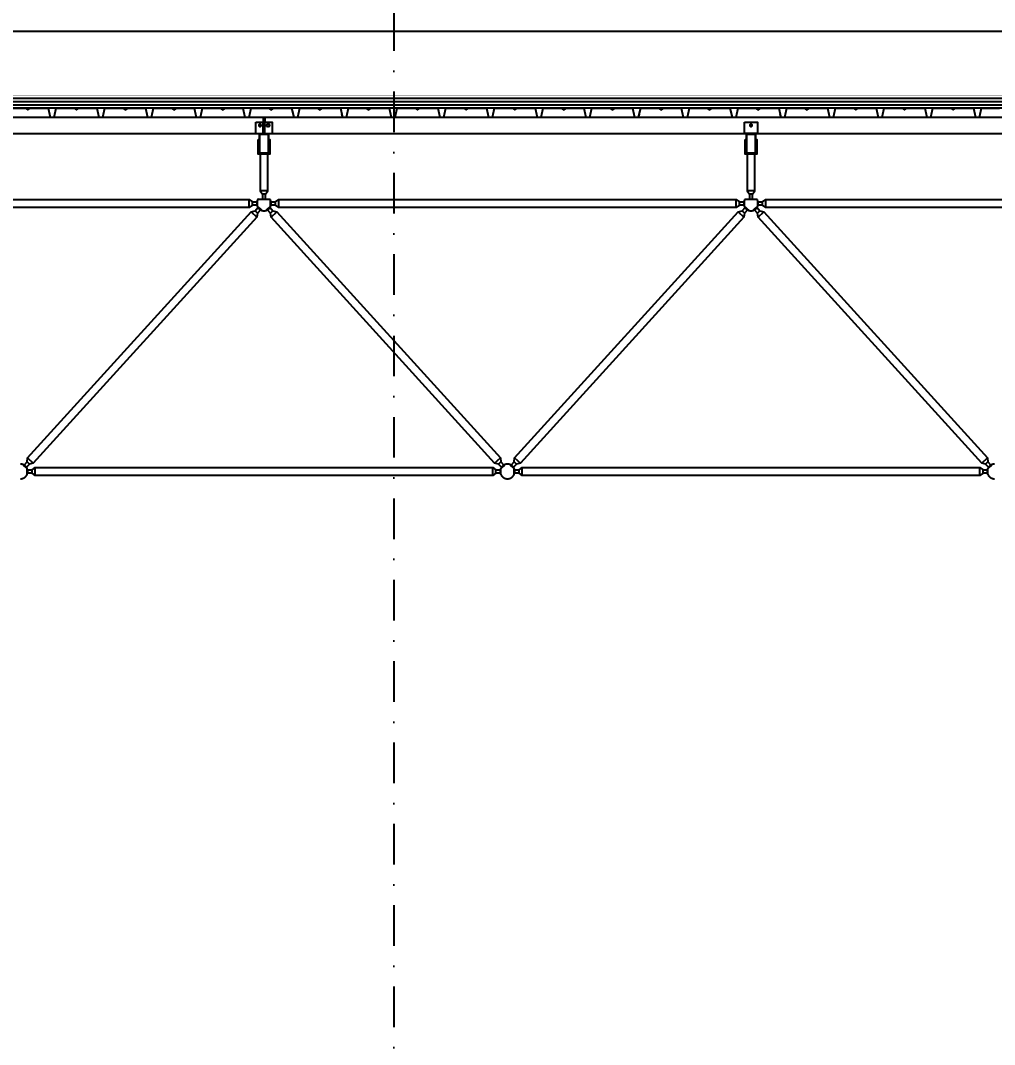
# Model space of a CAD drawing. Header units: centimetres. Extents: x 77182 to 116086, y 20619 to 33555.
# Drawn here: x 97965 to 98565, y 22211 to 22841 of the extents above; entities that cross this region are included whole.
import ezdxf

# ---------------------------------------------------------------- set-up
doc = ezdxf.new("R2010")
doc.units = ezdxf.units.CM
doc.header["$LTSCALE"] = 100
doc.linetypes.add('DASHDOT2', pattern=[0.5, 0.25, -0.125, 0, -0.125])
doc.linetypes.add('HIDDEN', pattern=[9.525, 6.35, -3.175])
for name, color, linetype in [('A-ANNO-DIMS', 187, 'Continuous'), ('A-ANNO-GRID', 155, 'DASHDOT2'), ('A-ELEV-02', 253, 'Continuous'), ('A-ELEV-04', 250, 'Continuous'), ('A-WALL-INSL', 249, 'Continuous'), ('A-WALL-SNWPNL', 200, 'Continuous'), ('S-STEL', 3, 'Continuous')]:
    doc.layers.add(name, color=color, linetype=linetype)
doc.styles.add('Fields_100', font='act_simplex.shx', dxfattribs={"width": 0.8, "height": 20})
doc.linetypes.add('BATTING', pattern='A,0.00254,-2.54,[134,ltypeshp.shx,S=2.54,R=0,X=-2.54,Y=0],-5.08,[134,ltypeshp.shx,S=2.54,R=180,X=2.54,Y=0],-2.54', length=10.16254)
doc.dimstyles.new('FIELDS_100', dxfattribs={"dimscale": 0, "dimtxt": 20, "dimasz": 5, "dimexe": 5, "dimexo": 5, "dimgap": 5, "dimtad": 0, "dimdec": 0, "dimzin": 0, "dimdsep": 46, "dimtxsty": 'Fields_100', "dimblk": 'DOT', "dimcen": 0.09, "dimclrt": 50, "dimadec": 0, "dimazin": 0, "dimtfac": 1, "dimtdec": 0, "dimtix": 1, "dimtofl": 0, "dimtmove": 1, "dimatfit": 3, "dimfxl": 5, "dimfxlon": 1, "dimtolj": 1, "dimtzin": 0, "dimarcsym": 0})

# ---------------------------------------------------------------- blocks, each defined once
blk = doc.blocks.new('_Dot')
at = {"color": 0, "linetype": 'ByBlock', "lineweight": -2}
blk.add_line((-0.5, 0), (-1, 0), dxfattribs=at)
at = {"color": 0, "linetype": 'ByBlock', "const_width": 0.5}
blk.add_lwpolyline([(-0.25, 0, 1), (0.25, 0, 1)], format="xyb", close=True, dxfattribs=at)
blk = doc.blocks.new('*D14')
at = {"layer": 'A-ANNO-DIMS', "color": 0, "lineweight": -2, "transparency": 16777216}
for p, q in [((97664.7, 23343.48), (97664.7, 23353.48)), ((99464.7, 23343.48), (99464.7, 23353.48)), ((97669.7, 23348.48), (98533.03, 23348.48)), ((99459.7, 23348.48), (98596.36, 23348.48))]:
    blk.add_line(p, q, dxfattribs=at)
at = {"layer": 'DEFPOINTS', "color": 0, "transparency": 16777216}
for p in [(99464.7, 23348.48), (97664.7, 22503.48), (99464.7, 22503.48)]:
    blk.add_point(p, dxfattribs=at)
at = {"layer": 'A-ANNO-DIMS', "color": 0, "lineweight": -2, "transparency": 16777216, "xscale": 5, "yscale": 5, "zscale": 5, "rotation": 180}
blk.add_blockref('_Dot', (97664.7, 23348.48), dxfattribs=at)
at = {"layer": 'A-ANNO-DIMS', "color": 0, "lineweight": -2, "transparency": 16777216, "xscale": 5, "yscale": 5, "zscale": 5}
blk.add_blockref('_Dot', (99464.7, 23348.48), dxfattribs=at)
at = {"layer": 'A-ANNO-DIMS', "color": 50, "transparency": 16777216, "insert": (98564.7, 23348.48), "char_height": 20, "attachment_point": 5, "style": 'Fields_100'}
blk.add_mtext('\\A1;1800', dxfattribs=at)

msp = doc.modelspace()

# ---------------------------------------------------------------- linework, layer by layer
at = {"layer": 'A-ANNO-GRID'}
msp.add_lwpolyline([(98194.7, 23398.48), (98194.7, 21528.48)], dxfattribs=at)
at = {"layer": 'A-ELEV-02'}
for points in [[(94012.2, 22781.49), (103009.7, 22781.49)], [(98114.2, 22781.49), (98114.2, 22778.49)], [(98115.2, 22781.49), (98115.2, 22778.49)], [(98116.9, 22777.19), (98116.88, 22777.19), (98116.87, 22777.19), (98116.85, 22777.18), (98116.83, 22777.18), (98116.82, 22777.18), (98116.8, 22777.18), (98116.79, 22777.18), (98116.77, 22777.17), (98116.75, 22777.17), (98116.74, 22777.17), (98116.72, 22777.16), (98116.7, 22777.16), (98116.69, 22777.15), (98116.67, 22777.15), (98116.66, 22777.14), (98116.64, 22777.14), (98116.62, 22777.13), (98116.61, 22777.12), (98116.59, 22777.12), (98116.58, 22777.11), (98116.56, 22777.1), (98116.54, 22777.09), (98116.53, 22777.08), (98116.51, 22777.07), (98116.5, 22777.06), (98116.48, 22777.05), (98116.47, 22777.04), (98116.46, 22777.03), (98116.44, 22777.02), (98116.43, 22777.01), (98116.42, 22776.99), (98116.4, 22776.98), (98116.39, 22776.97), (98116.38, 22776.96), (98116.37, 22776.94), (98116.35, 22776.93), (98116.34, 22776.91), (98116.33, 22776.9), (98116.32, 22776.88), (98116.31, 22776.87), (98116.3, 22776.85), (98116.29, 22776.84), (98116.28, 22776.82), (98116.28, 22776.81), (98116.27, 22776.79), (98116.26, 22776.78), (98116.25, 22776.76), (98116.25, 22776.74), (98116.24, 22776.73), (98116.23, 22776.71), (98116.23, 22776.7), (98116.22, 22776.68), (98116.22, 22776.66), (98116.22, 22776.65), (98116.21, 22776.63), (98116.21, 22776.61), (98116.21, 22776.6), (98116.2, 22776.58), (98116.2, 22776.57), (98116.2, 22776.55), (98116.2, 22776.53), (98116.2, 22776.52), (98116.2, 22776.5), (98116.2, 22776.49), (98116.2, 22776.47), (98116.2, 22776.46), (98116.2, 22776.44), (98116.2, 22776.42), (98116.2, 22776.41), (98116.2, 22776.39), (98116.21, 22776.38), (98116.21, 22776.36), (98116.21, 22776.34), (98116.22, 22776.33), (98116.22, 22776.31), (98116.22, 22776.29), (98116.23, 22776.28), (98116.23, 22776.26), (98116.24, 22776.25), (98116.25, 22776.23), (98116.25, 22776.21), (98116.26, 22776.2), (98116.27, 22776.18), (98116.28, 22776.16), (98116.28, 22776.15), (98116.29, 22776.13), (98116.3, 22776.12), (98116.31, 22776.1), (98116.32, 22776.09), (98116.33, 22776.07), (98116.34, 22776.06), (98116.35, 22776.05), (98116.37, 22776.03), (98116.38, 22776.02), (98116.39, 22776), (98116.4, 22775.99), (98116.42, 22775.98), (98116.43, 22775.97), (98116.44, 22775.95), (98116.46, 22775.94), (98116.47, 22775.93), (98116.48, 22775.92), (98116.5, 22775.91), (98116.51, 22775.9), (98116.53, 22775.89), (98116.54, 22775.88), (98116.56, 22775.87), (98116.58, 22775.86), (98116.59, 22775.86), (98116.61, 22775.85), (98116.62, 22775.84), (98116.64, 22775.84), (98116.66, 22775.83), (98116.67, 22775.82), (98116.69, 22775.82), (98116.7, 22775.81), (98116.72, 22775.81), (98116.74, 22775.81), (98116.75, 22775.8), (98116.77, 22775.8), (98116.79, 22775.8), (98116.8, 22775.79), (98116.82, 22775.79), (98116.83, 22775.79), (98116.85, 22775.79), (98116.87, 22775.79), (98116.88, 22775.79), (98116.9, 22775.79)], [(98117.5, 22777.19), (98116.9, 22777.19)], [(98117.5, 22775.79), (98116.9, 22775.79)], [(98117.5, 22775.79), (98117.51, 22775.79), (98117.53, 22775.79), (98117.54, 22775.79), (98117.56, 22775.79), (98117.58, 22775.79), (98117.59, 22775.79), (98117.61, 22775.8), (98117.62, 22775.8), (98117.64, 22775.8), (98117.66, 22775.81), (98117.67, 22775.81), (98117.69, 22775.81), (98117.71, 22775.82), (98117.72, 22775.82), (98117.74, 22775.83), (98117.76, 22775.84), (98117.77, 22775.84), (98117.79, 22775.85), (98117.8, 22775.86), (98117.82, 22775.86), (98117.83, 22775.87), (98117.85, 22775.88), (98117.87, 22775.89), (98117.88, 22775.9), (98117.9, 22775.91), (98117.91, 22775.92), (98117.92, 22775.93), (98117.94, 22775.94), (98117.95, 22775.95), (98117.97, 22775.97), (98117.98, 22775.98), (98117.99, 22775.99), (98118.01, 22776), (98118.02, 22776.02), (98118.03, 22776.03), (98118.04, 22776.05), (98118.05, 22776.06), (98118.06, 22776.07), (98118.07, 22776.09), (98118.08, 22776.1), (98118.09, 22776.12), (98118.1, 22776.13), (98118.11, 22776.15), (98118.12, 22776.16), (98118.13, 22776.18), (98118.13, 22776.2), (98118.14, 22776.21), (98118.15, 22776.23), (98118.15, 22776.25), (98118.16, 22776.26), (98118.17, 22776.28), (98118.17, 22776.29), (98118.17, 22776.31), (98118.18, 22776.33), (98118.18, 22776.34), (98118.19, 22776.36), (98118.19, 22776.38), (98118.19, 22776.39), (98118.19, 22776.41), (98118.19, 22776.42), (98118.2, 22776.44), (98118.2, 22776.46), (98118.2, 22776.47), (98118.2, 22776.49), (98118.2, 22776.5), (98118.2, 22776.52), (98118.2, 22776.53), (98118.19, 22776.55), (98118.19, 22776.57), (98118.19, 22776.58), (98118.19, 22776.6), (98118.19, 22776.61), (98118.18, 22776.63), (98118.18, 22776.65), (98118.17, 22776.66), (98118.17, 22776.68), (98118.17, 22776.7), (98118.16, 22776.71), (98118.15, 22776.73), (98118.15, 22776.74), (98118.14, 22776.76), (98118.13, 22776.78), (98118.13, 22776.79), (98118.12, 22776.81), (98118.11, 22776.82), (98118.1, 22776.84), (98118.09, 22776.85), (98118.08, 22776.87), (98118.07, 22776.88), (98118.06, 22776.9), (98118.05, 22776.91), (98118.04, 22776.93), (98118.03, 22776.94), (98118.02, 22776.96), (98118.01, 22776.97), (98117.99, 22776.98), (98117.98, 22776.99), (98117.97, 22777.01), (98117.95, 22777.02), (98117.94, 22777.03), (98117.92, 22777.04), (98117.91, 22777.05), (98117.9, 22777.06), (98117.88, 22777.07), (98117.87, 22777.08), (98117.85, 22777.09), (98117.83, 22777.1), (98117.82, 22777.11), (98117.8, 22777.12), (98117.79, 22777.12), (98117.77, 22777.13), (98117.76, 22777.14), (98117.74, 22777.14), (98117.72, 22777.15), (98117.71, 22777.15), (98117.69, 22777.16), (98117.67, 22777.16), (98117.66, 22777.17), (98117.64, 22777.17), (98117.62, 22777.17), (98117.61, 22777.18), (98117.59, 22777.18), (98117.58, 22777.18), (98117.56, 22777.18), (98117.54, 22777.18), (98117.53, 22777.19), (98117.51, 22777.19), (98117.5, 22777.19)], [(94012.2, 22771.49), (103009.7, 22771.49)], [(98109.7, 22771.49), (98119.7, 22771.49)], [(98418.7, 22771.49), (98410.7, 22771.49)], [(98111.1, 22765.89), (98111.6, 22765.89)], [(98111.1, 22764.49), (98111.6, 22764.49)], [(98117.8, 22765.89), (98118.3, 22765.89)], [(98117.8, 22764.49), (98118.3, 22764.49)], [(98411.1, 22765.89), (98411.6, 22765.89)], [(98411.1, 22764.49), (98411.6, 22764.49)], [(98417.8, 22765.89), (98418.3, 22765.89)], [(98417.8, 22764.49), (98418.3, 22764.49)], [(98112.28, 22758.69), (98112.28, 22736.09), (98113.7, 22734.09), (98113.7, 22731.09)], [(98115.7, 22731.09), (98115.7, 22734.09), (98117.11, 22736.09), (98117.11, 22758.69)], [(98412.28, 22758.69), (98412.28, 22736.09), (98413.7, 22734.09), (98413.7, 22731.09)], [(98415.7, 22731.09), (98415.7, 22734.09), (98417.11, 22736.09), (98417.11, 22758.69)], [(97818.8, 22729.39), (97821.8, 22729.39), (97823.8, 22730.8), (98105.6, 22730.8), (98107.6, 22729.39), (98110.6, 22729.39)], [(98105.6, 22725.97), (98105.6, 22730.8)], [(98111.1, 22731.09), (98111.01, 22730.97), (98110.93, 22730.84), (98110.85, 22730.71), (98110.77, 22730.58), (98110.7, 22730.45), (98110.63, 22730.31), (98110.56, 22730.17), (98110.51, 22730.02), (98110.45, 22729.88), (98110.43, 22729.8), (98110.4, 22729.73), (98110.38, 22729.65), (98110.36, 22729.57), (98110.34, 22729.5), (98110.32, 22729.42), (98110.3, 22729.34), (98110.28, 22729.26), (98110.27, 22729.19), (98110.26, 22729.11), (98110.24, 22729.03), (98110.23, 22728.95), (98110.22, 22728.87), (98110.22, 22728.79), (98110.21, 22728.71), (98110.2, 22728.63), (98110.2, 22728.55), (98110.2, 22728.47), (98110.2, 22728.39), (98110.2, 22728.31), (98110.2, 22728.23), (98110.2, 22728.15), (98110.21, 22728.07), (98110.21, 22727.99), (98110.22, 22727.92), (98110.23, 22727.84), (98110.24, 22727.76), (98110.25, 22727.68), (98110.28, 22727.53), (98110.31, 22727.37), (98110.35, 22727.22), (98110.39, 22727.07), (98110.44, 22726.93), (98110.49, 22726.79), (98110.55, 22726.65), (98110.61, 22726.51), (98110.67, 22726.37), (98110.74, 22726.24), (98110.81, 22726.11), (98110.89, 22725.98), (98110.98, 22725.86), (98111.07, 22725.73), (98111.16, 22725.61), (98111.26, 22725.49), (98111.36, 22725.37), (98111.47, 22725.25), (98111.52, 22725.2), (98111.58, 22725.14), (98111.64, 22725.09), (98111.69, 22725.04), (98111.75, 22724.98), (98111.81, 22724.93), (98111.88, 22724.88), (98111.94, 22724.83), (98112, 22724.78), (98112.07, 22724.74), (98112.13, 22724.69), (98112.2, 22724.65), (98112.26, 22724.6), (98112.33, 22724.56), (98112.4, 22724.52), (98112.47, 22724.48), (98112.54, 22724.44), (98112.61, 22724.4), (98112.68, 22724.36), (98112.75, 22724.33), (98112.82, 22724.3), (98112.9, 22724.26), (98112.97, 22724.23), (98113.04, 22724.2), (98113.12, 22724.17), (98113.19, 22724.15), (98113.27, 22724.12), (98113.34, 22724.1), (98113.49, 22724.05), (98113.64, 22724.01), (98113.79, 22723.98), (98113.95, 22723.95), (98114.1, 22723.93), (98114.25, 22723.91), (98114.4, 22723.9), (98114.55, 22723.89), (98114.7, 22723.89), (98114.85, 22723.89), (98115, 22723.9), (98115.15, 22723.91), (98115.3, 22723.93), (98115.45, 22723.95), (98115.6, 22723.98), (98115.75, 22724.01), (98115.9, 22724.05), (98116.05, 22724.1), (98116.13, 22724.12), (98116.2, 22724.15), (98116.28, 22724.17), (98116.35, 22724.2), (98116.43, 22724.23), (98116.5, 22724.26), (98116.57, 22724.3), (98116.64, 22724.33), (98116.71, 22724.36), (98116.79, 22724.4), (98116.86, 22724.44), (98116.93, 22724.48), (98116.99, 22724.52), (98117.06, 22724.56), (98117.13, 22724.6), (98117.2, 22724.65), (98117.26, 22724.69), (98117.33, 22724.74), (98117.39, 22724.78), (98117.46, 22724.83), (98117.52, 22724.88), (98117.58, 22724.93), (98117.64, 22724.98), (98117.7, 22725.04), (98117.76, 22725.09), (98117.82, 22725.14), (98117.87, 22725.2), (98117.93, 22725.25), (98118.04, 22725.37), (98118.14, 22725.49), (98118.24, 22725.61), (98118.33, 22725.73), (98118.42, 22725.86), (98118.5, 22725.98), (98118.58, 22726.11), (98118.65, 22726.24), (98118.72, 22726.37), (98118.79, 22726.51), (98118.85, 22726.65), (98118.9, 22726.79), (98118.95, 22726.93), (98119, 22727.07), (98119.04, 22727.22), (98119.08, 22727.37), (98119.11, 22727.53), (98119.14, 22727.68), (98119.15, 22727.76), (98119.16, 22727.84), (98119.17, 22727.92), (98119.18, 22727.99), (98119.19, 22728.07), (98119.19, 22728.15), (98119.19, 22728.23), (98119.2, 22728.31), (98119.2, 22728.39), (98119.2, 22728.47), (98119.19, 22728.55), (98119.19, 22728.63), (98119.19, 22728.71), (98119.18, 22728.79), (98119.17, 22728.87), (98119.16, 22728.95), (98119.15, 22729.03), (98119.14, 22729.11), (98119.13, 22729.19), (98119.11, 22729.26), (98119.09, 22729.34), (98119.08, 22729.42), (98119.06, 22729.5), (98119.04, 22729.57), (98119.02, 22729.65), (98118.99, 22729.73), (98118.97, 22729.8), (98118.94, 22729.88), (98118.89, 22730.02), (98118.83, 22730.17), (98118.77, 22730.31), (98118.7, 22730.45), (98118.63, 22730.58), (98118.55, 22730.71), (98118.47, 22730.84), (98118.38, 22730.97), (98118.3, 22731.09)], [(98111.1, 22731.09), (98118.3, 22731.09)], [(98117.11, 22736.09), (98112.28, 22736.09)], [(98115.7, 22734.09), (98113.7, 22734.09)], [(98118.8, 22729.39), (98121.8, 22729.39), (98123.8, 22730.8), (98405.6, 22730.8), (98407.6, 22729.39), (98410.6, 22729.39)], [(98123.8, 22725.97), (98123.8, 22730.8)], [(98405.6, 22725.97), (98405.6, 22730.8)], [(98411.1, 22731.09), (98411.01, 22730.97), (98410.93, 22730.84), (98410.85, 22730.71), (98410.77, 22730.58), (98410.7, 22730.45), (98410.63, 22730.31), (98410.56, 22730.17), (98410.51, 22730.02), (98410.45, 22729.88), (98410.43, 22729.8), (98410.4, 22729.73), (98410.38, 22729.65), (98410.36, 22729.57), (98410.34, 22729.5), (98410.32, 22729.42), (98410.3, 22729.34), (98410.28, 22729.26), (98410.27, 22729.19), (98410.26, 22729.11), (98410.24, 22729.03), (98410.23, 22728.95), (98410.22, 22728.87), (98410.22, 22728.79), (98410.21, 22728.71), (98410.2, 22728.63), (98410.2, 22728.55), (98410.2, 22728.47), (98410.2, 22728.39), (98410.2, 22728.31), (98410.2, 22728.23), (98410.2, 22728.15), (98410.21, 22728.07), (98410.21, 22727.99), (98410.22, 22727.92), (98410.23, 22727.84), (98410.24, 22727.76), (98410.25, 22727.68), (98410.28, 22727.53), (98410.31, 22727.37), (98410.35, 22727.22), (98410.39, 22727.07), (98410.44, 22726.93), (98410.49, 22726.79), (98410.55, 22726.65), (98410.61, 22726.51), (98410.67, 22726.37), (98410.74, 22726.24), (98410.81, 22726.11), (98410.89, 22725.98), (98410.98, 22725.86), (98411.07, 22725.73), (98411.16, 22725.61), (98411.26, 22725.49), (98411.36, 22725.37), (98411.47, 22725.25), (98411.52, 22725.2), (98411.58, 22725.14), (98411.64, 22725.09), (98411.69, 22725.04), (98411.75, 22724.98), (98411.81, 22724.93), (98411.88, 22724.88), (98411.94, 22724.83), (98412, 22724.78), (98412.07, 22724.74), (98412.13, 22724.69), (98412.2, 22724.65), (98412.26, 22724.6), (98412.33, 22724.56), (98412.4, 22724.52), (98412.47, 22724.48), (98412.54, 22724.44), (98412.61, 22724.4), (98412.68, 22724.36), (98412.75, 22724.33), (98412.82, 22724.3), (98412.9, 22724.26), (98412.97, 22724.23), (98413.04, 22724.2), (98413.12, 22724.17), (98413.19, 22724.15), (98413.27, 22724.12), (98413.34, 22724.1), (98413.49, 22724.05), (98413.64, 22724.01), (98413.79, 22723.98), (98413.95, 22723.95), (98414.1, 22723.93), (98414.25, 22723.91), (98414.4, 22723.9), (98414.55, 22723.89), (98414.7, 22723.89), (98414.85, 22723.89), (98415, 22723.9), (98415.15, 22723.91), (98415.3, 22723.93), (98415.45, 22723.95), (98415.6, 22723.98), (98415.75, 22724.01), (98415.9, 22724.05), (98416.05, 22724.1), (98416.13, 22724.12), (98416.2, 22724.15), (98416.28, 22724.17), (98416.35, 22724.2), (98416.43, 22724.23), (98416.5, 22724.26), (98416.57, 22724.3), (98416.64, 22724.33), (98416.71, 22724.36), (98416.79, 22724.4), (98416.86, 22724.44), (98416.93, 22724.48), (98416.99, 22724.52), (98417.06, 22724.56), (98417.13, 22724.6), (98417.2, 22724.65), (98417.26, 22724.69), (98417.33, 22724.74), (98417.39, 22724.78), (98417.46, 22724.83), (98417.52, 22724.88), (98417.58, 22724.93), (98417.64, 22724.98), (98417.7, 22725.04), (98417.76, 22725.09), (98417.82, 22725.14), (98417.87, 22725.2), (98417.93, 22725.25), (98418.04, 22725.37), (98418.14, 22725.49), (98418.24, 22725.61), (98418.33, 22725.73), (98418.42, 22725.86), (98418.5, 22725.98), (98418.58, 22726.11), (98418.65, 22726.24), (98418.72, 22726.37), (98418.79, 22726.51), (98418.85, 22726.65), (98418.9, 22726.79), (98418.95, 22726.93), (98419, 22727.07), (98419.04, 22727.22), (98419.08, 22727.37), (98419.11, 22727.53), (98419.14, 22727.68), (98419.15, 22727.76), (98419.16, 22727.84), (98419.17, 22727.92), (98419.18, 22727.99), (98419.19, 22728.07), (98419.19, 22728.15), (98419.19, 22728.23), (98419.2, 22728.31), (98419.2, 22728.39), (98419.2, 22728.47), (98419.19, 22728.55), (98419.19, 22728.63), (98419.19, 22728.71), (98419.18, 22728.79), (98419.17, 22728.87), (98419.16, 22728.95), (98419.15, 22729.03), (98419.14, 22729.11), (98419.13, 22729.19), (98419.11, 22729.26), (98419.09, 22729.34), (98419.08, 22729.42), (98419.06, 22729.5), (98419.04, 22729.57), (98419.02, 22729.65), (98418.99, 22729.73), (98418.97, 22729.8), (98418.94, 22729.88), (98418.89, 22730.02), (98418.83, 22730.17), (98418.77, 22730.31), (98418.7, 22730.45), (98418.63, 22730.58), (98418.55, 22730.71), (98418.47, 22730.84), (98418.38, 22730.97), (98418.3, 22731.09)], [(98411.1, 22731.09), (98418.3, 22731.09)], [(98417.11, 22736.09), (98412.28, 22736.09)], [(98415.7, 22734.09), (98413.7, 22734.09)], [(98418.8, 22729.39), (98421.8, 22729.39), (98423.8, 22730.8), (98705.6, 22730.8), (98707.6, 22729.39), (98710.6, 22729.39)], [(98423.8, 22725.97), (98423.8, 22730.8)], [(98110.6, 22727.39), (98107.6, 22727.39), (98105.6, 22725.97), (97823.8, 22725.97), (97821.8, 22727.39), (97818.8, 22727.39)], [(98107.6, 22727.39), (98107.6, 22729.39)], [(98110.57, 22726.6), (98113.31, 22724.11)], [(98110.6, 22726.53), (98110.6, 22730.24)], [(98116.08, 22724.11), (98118.83, 22726.6)], [(98118.8, 22726.53), (98118.8, 22730.24)], [(98410.6, 22727.39), (98407.6, 22727.39), (98405.6, 22725.97), (98123.8, 22725.97), (98121.8, 22727.39), (98118.8, 22727.39)], [(98121.8, 22727.39), (98121.8, 22729.39)], [(98407.6, 22727.39), (98407.6, 22729.39)], [(98410.57, 22726.6), (98413.31, 22724.11)], [(98410.6, 22726.53), (98410.6, 22730.24)], [(98416.08, 22724.11), (98418.83, 22726.6)], [(98418.8, 22726.53), (98418.8, 22730.24)], [(98710.6, 22727.39), (98707.6, 22727.39), (98705.6, 22725.97), (98423.8, 22725.97), (98421.8, 22727.39), (98418.8, 22727.39)], [(98421.8, 22727.39), (98421.8, 22729.39)], [(98106.79, 22723.28), (98110.36, 22720.03)], [(98109.18, 22723.81), (98110.66, 22722.46)], [(98118.73, 22722.46), (98120.21, 22723.81)], [(98119.03, 22720.03), (98122.61, 22723.28)], [(98406.79, 22723.28), (98410.36, 22720.03)], [(98409.18, 22723.81), (98410.66, 22722.46)], [(98418.73, 22722.46), (98420.21, 22723.81)], [(98419.03, 22720.03), (98422.61, 22723.28)], [(97964.7, 22558.89), (97964.8, 22558.89), (97964.9, 22558.89), (97965, 22558.9), (97965.1, 22558.9), (97965.2, 22558.92), (97965.31, 22558.93), (97965.41, 22558.94), (97965.52, 22558.96), (97965.62, 22558.98), (97965.73, 22559.01), (97965.83, 22559.03), (97965.94, 22559.06), (97966.04, 22559.09), (97966.15, 22559.13), (97966.25, 22559.16), (97966.35, 22559.2), (97966.46, 22559.25), (97966.56, 22559.29), (97966.66, 22559.34), (97966.76, 22559.39), (97966.86, 22559.44), (97966.96, 22559.5), (97967.06, 22559.56), (97967.16, 22559.62), (97967.26, 22559.68), (97967.35, 22559.75), (97967.44, 22559.82), (97967.53, 22559.89), (97967.62, 22559.97), (97967.71, 22560.04), (97967.8, 22560.12), (97967.88, 22560.2), (97967.96, 22560.29), (97968.04, 22560.37), (97968.12, 22560.46), (97968.19, 22560.55), (97968.26, 22560.64), (97968.33, 22560.73), (97968.4, 22560.83), (97968.46, 22560.92), (97968.53, 22561.02), (97968.58, 22561.12), (97968.64, 22561.22), (97968.69, 22561.32), (97968.75, 22561.42), (97968.79, 22561.52), (97968.84, 22561.63), (97968.88, 22561.73), (97968.92, 22561.83), (97968.96, 22561.94), (97968.99, 22562.04), (97969.02, 22562.15), (97969.05, 22562.25), (97969.08, 22562.36), (97969.1, 22562.46), (97969.12, 22562.57), (97969.14, 22562.67), (97969.16, 22562.78), (97969.17, 22562.88), (97969.18, 22562.98), (97969.19, 22563.08), (97969.19, 22563.19), (97969.2, 22563.29), (97969.2, 22563.39), (97969.2, 22563.49), (97969.19, 22563.59), (97969.19, 22563.69), (97969.18, 22563.79), (97969.17, 22563.89), (97969.16, 22564), (97969.14, 22564.1), (97969.12, 22564.21), (97969.1, 22564.31), (97969.08, 22564.41), (97969.05, 22564.52), (97969.02, 22564.62), (97968.99, 22564.73), (97968.96, 22564.83), (97968.92, 22564.94), (97968.88, 22565.04), (97968.84, 22565.15), (97968.79, 22565.25), (97968.75, 22565.35), (97968.69, 22565.45), (97968.64, 22565.55), (97968.58, 22565.65), (97968.53, 22565.75), (97968.46, 22565.85), (97968.4, 22565.94), (97968.33, 22566.04), (97968.26, 22566.13), (97968.19, 22566.22), (97968.12, 22566.31), (97968.04, 22566.4), (97967.96, 22566.49), (97967.88, 22566.57), (97967.8, 22566.65), (97967.71, 22566.73), (97967.62, 22566.81), (97967.53, 22566.88), (97967.44, 22566.95), (97967.35, 22567.02), (97967.26, 22567.09), (97967.16, 22567.15), (97967.06, 22567.21), (97966.96, 22567.27), (97966.86, 22567.33), (97966.76, 22567.38), (97966.66, 22567.43), (97966.56, 22567.48), (97966.46, 22567.53), (97966.35, 22567.57), (97966.25, 22567.61), (97966.15, 22567.65), (97966.04, 22567.68), (97965.94, 22567.71), (97965.83, 22567.74), (97965.73, 22567.77), (97965.62, 22567.79), (97965.52, 22567.81), (97965.41, 22567.83), (97965.31, 22567.84), (97965.2, 22567.86), (97965.1, 22567.87), (97965, 22567.88), (97964.9, 22567.88), (97964.8, 22567.89), (97964.7, 22567.89)], [(97966.08, 22567.67), (97968.83, 22565.17)], [(97968.73, 22569.31), (97970.21, 22567.97)], [(97969.03, 22571.74), (97972.61, 22568.5)], [(98256.79, 22568.5), (98260.36, 22571.74)], [(98259.18, 22567.97), (98260.66, 22569.31)], [(98260.57, 22565.17), (98263.31, 22567.67)], [(98266.08, 22567.67), (98268.83, 22565.17)], [(98268.73, 22569.31), (98270.21, 22567.97)], [(98269.03, 22571.74), (98272.61, 22568.5)], [(98556.79, 22568.5), (98560.36, 22571.74)], [(98559.18, 22567.97), (98560.66, 22569.31)], [(98564.7, 22567.89), (98564.6, 22567.89), (98564.5, 22567.88), (98564.4, 22567.88), (98564.29, 22567.87), (98564.19, 22567.86), (98564.09, 22567.84), (98563.98, 22567.83), (98563.88, 22567.81), (98563.77, 22567.79), (98563.67, 22567.77), (98563.56, 22567.74), (98563.46, 22567.71), (98563.35, 22567.68), (98563.25, 22567.65), (98563.15, 22567.61), (98563.04, 22567.57), (98562.94, 22567.53), (98562.83, 22567.48), (98562.73, 22567.43), (98562.63, 22567.38), (98562.53, 22567.33), (98562.43, 22567.27), (98562.33, 22567.21), (98562.24, 22567.15), (98562.14, 22567.09), (98562.04, 22567.02), (98561.95, 22566.95), (98561.86, 22566.88), (98561.77, 22566.81), (98561.68, 22566.73), (98561.6, 22566.65), (98561.52, 22566.57), (98561.43, 22566.49), (98561.36, 22566.4), (98561.28, 22566.31), (98561.2, 22566.22), (98561.13, 22566.13), (98561.06, 22566.04), (98561, 22565.94), (98560.93, 22565.85), (98560.87, 22565.75), (98560.81, 22565.65), (98560.75, 22565.55), (98560.7, 22565.45), (98560.65, 22565.35), (98560.6, 22565.25), (98560.56, 22565.15), (98560.51, 22565.04), (98560.47, 22564.94), (98560.44, 22564.83), (98560.4, 22564.73), (98560.37, 22564.62), (98560.34, 22564.52), (98560.32, 22564.41), (98560.29, 22564.31), (98560.27, 22564.21), (98560.25, 22564.1), (98560.24, 22564), (98560.23, 22563.89), (98560.22, 22563.79), (98560.21, 22563.69), (98560.2, 22563.59), (98560.2, 22563.49), (98560.2, 22563.39), (98560.2, 22563.29), (98560.2, 22563.19), (98560.21, 22563.08), (98560.22, 22562.98), (98560.23, 22562.88), (98560.24, 22562.78), (98560.25, 22562.67), (98560.27, 22562.57), (98560.29, 22562.46), (98560.32, 22562.36), (98560.34, 22562.25), (98560.37, 22562.15), (98560.4, 22562.04), (98560.44, 22561.94), (98560.47, 22561.83), (98560.51, 22561.73), (98560.56, 22561.63), (98560.6, 22561.52), (98560.65, 22561.42), (98560.7, 22561.32), (98560.75, 22561.22), (98560.81, 22561.12), (98560.87, 22561.02), (98560.93, 22560.92), (98561, 22560.83), (98561.06, 22560.73), (98561.13, 22560.64), (98561.2, 22560.55), (98561.28, 22560.46), (98561.36, 22560.37), (98561.43, 22560.29), (98561.52, 22560.2), (98561.6, 22560.12), (98561.68, 22560.04), (98561.77, 22559.97), (98561.86, 22559.89), (98561.95, 22559.82), (98562.04, 22559.75), (98562.14, 22559.68), (98562.24, 22559.62), (98562.33, 22559.56), (98562.43, 22559.5), (98562.53, 22559.44), (98562.63, 22559.39), (98562.73, 22559.34), (98562.83, 22559.29), (98562.94, 22559.25), (98563.04, 22559.2), (98563.15, 22559.16), (98563.25, 22559.13), (98563.35, 22559.09), (98563.46, 22559.06), (98563.56, 22559.03), (98563.67, 22559.01), (98563.77, 22558.98), (98563.88, 22558.96), (98563.98, 22558.94), (98564.09, 22558.93), (98564.19, 22558.92), (98564.29, 22558.9), (98564.4, 22558.9), (98564.5, 22558.89), (98564.6, 22558.89), (98564.7, 22558.89)], [(98560.57, 22565.17), (98563.31, 22567.67)], [(97968.8, 22564.39), (97971.8, 22564.39), (97973.8, 22565.8), (98255.6, 22565.8), (98257.6, 22564.39), (98260.6, 22564.39)], [(97968.8, 22561.53), (97968.8, 22565.24)], [(98260.6, 22562.39), (98257.6, 22562.39), (98255.6, 22560.97), (97973.8, 22560.97), (97971.8, 22562.39), (97968.8, 22562.39)], [(97971.8, 22562.39), (97971.8, 22564.39)], [(97973.8, 22560.97), (97973.8, 22565.8)], [(98255.6, 22560.97), (98255.6, 22565.8)], [(98257.6, 22562.39), (98257.6, 22564.39)], [(98260.6, 22561.53), (98260.6, 22565.24)], [(98268.8, 22564.39), (98271.8, 22564.39), (98273.8, 22565.8), (98555.6, 22565.8), (98557.6, 22564.39), (98560.6, 22564.39)], [(98268.8, 22561.53), (98268.8, 22565.24)], [(98560.6, 22562.39), (98557.6, 22562.39), (98555.6, 22560.97), (98273.8, 22560.97), (98271.8, 22562.39), (98268.8, 22562.39)], [(98271.8, 22562.39), (98271.8, 22564.39)], [(98273.8, 22560.97), (98273.8, 22565.8)], [(98555.6, 22560.97), (98555.6, 22565.8)], [(98557.6, 22562.39), (98557.6, 22564.39)], [(98560.6, 22561.53), (98560.6, 22565.24)]]:
    msp.add_lwpolyline(points, dxfattribs=at)
for points in [[(98109.7, 22778.49), (98119.7, 22778.49), (98119.7, 22771.19), (98109.7, 22771.19)], [(98112.9, 22776.49), (98112.9, 22776.5), (98112.9, 22776.52), (98112.9, 22776.53), (98112.89, 22776.55), (98112.89, 22776.57), (98112.89, 22776.58), (98112.89, 22776.6), (98112.89, 22776.61), (98112.88, 22776.63), (98112.88, 22776.65), (98112.87, 22776.66), (98112.87, 22776.68), (98112.87, 22776.7), (98112.86, 22776.71), (98112.85, 22776.73), (98112.85, 22776.74), (98112.84, 22776.76), (98112.83, 22776.78), (98112.83, 22776.79), (98112.82, 22776.81), (98112.81, 22776.82), (98112.8, 22776.84), (98112.79, 22776.85), (98112.78, 22776.87), (98112.77, 22776.88), (98112.76, 22776.9), (98112.75, 22776.91), (98112.74, 22776.93), (98112.73, 22776.94), (98112.72, 22776.96), (98112.71, 22776.97), (98112.69, 22776.98), (98112.68, 22776.99), (98112.67, 22777.01), (98112.65, 22777.02), (98112.64, 22777.03), (98112.62, 22777.04), (98112.61, 22777.05), (98112.6, 22777.06), (98112.58, 22777.07), (98112.57, 22777.08), (98112.55, 22777.09), (98112.53, 22777.1), (98112.52, 22777.11), (98112.5, 22777.12), (98112.49, 22777.12), (98112.47, 22777.13), (98112.46, 22777.14), (98112.44, 22777.14), (98112.42, 22777.15), (98112.41, 22777.15), (98112.39, 22777.16), (98112.37, 22777.16), (98112.36, 22777.17), (98112.34, 22777.17), (98112.32, 22777.17), (98112.31, 22777.18), (98112.29, 22777.18), (98112.28, 22777.18), (98112.26, 22777.18), (98112.24, 22777.18), (98112.23, 22777.19), (98112.21, 22777.19), (98112.2, 22777.19), (98112.18, 22777.19), (98112.17, 22777.19), (98112.15, 22777.18), (98112.13, 22777.18), (98112.12, 22777.18), (98112.1, 22777.18), (98112.09, 22777.18), (98112.07, 22777.17), (98112.05, 22777.17), (98112.04, 22777.17), (98112.02, 22777.16), (98112, 22777.16), (98111.99, 22777.15), (98111.97, 22777.15), (98111.96, 22777.14), (98111.94, 22777.14), (98111.92, 22777.13), (98111.91, 22777.12), (98111.89, 22777.12), (98111.88, 22777.11), (98111.86, 22777.1), (98111.84, 22777.09), (98111.83, 22777.08), (98111.81, 22777.07), (98111.8, 22777.06), (98111.78, 22777.05), (98111.77, 22777.04), (98111.76, 22777.03), (98111.74, 22777.02), (98111.73, 22777.01), (98111.72, 22776.99), (98111.7, 22776.98), (98111.69, 22776.97), (98111.68, 22776.96), (98111.67, 22776.94), (98111.65, 22776.93), (98111.64, 22776.91), (98111.63, 22776.9), (98111.62, 22776.88), (98111.61, 22776.87), (98111.6, 22776.85), (98111.59, 22776.84), (98111.58, 22776.82), (98111.58, 22776.81), (98111.57, 22776.79), (98111.56, 22776.78), (98111.55, 22776.76), (98111.55, 22776.74), (98111.54, 22776.73), (98111.53, 22776.71), (98111.53, 22776.7), (98111.52, 22776.68), (98111.52, 22776.66), (98111.52, 22776.65), (98111.51, 22776.63), (98111.51, 22776.61), (98111.51, 22776.6), (98111.5, 22776.58), (98111.5, 22776.57), (98111.5, 22776.55), (98111.5, 22776.53), (98111.5, 22776.52), (98111.5, 22776.5), (98111.5, 22776.49), (98111.5, 22776.47), (98111.5, 22776.46), (98111.5, 22776.44), (98111.5, 22776.42), (98111.5, 22776.41), (98111.5, 22776.39), (98111.51, 22776.38), (98111.51, 22776.36), (98111.51, 22776.34), (98111.52, 22776.33), (98111.52, 22776.31), (98111.52, 22776.29), (98111.53, 22776.28), (98111.53, 22776.26), (98111.54, 22776.25), (98111.55, 22776.23), (98111.55, 22776.21), (98111.56, 22776.2), (98111.57, 22776.18), (98111.58, 22776.16), (98111.58, 22776.15), (98111.59, 22776.13), (98111.6, 22776.12), (98111.61, 22776.1), (98111.62, 22776.09), (98111.63, 22776.07), (98111.64, 22776.06), (98111.65, 22776.05), (98111.67, 22776.03), (98111.68, 22776.02), (98111.69, 22776), (98111.7, 22775.99), (98111.72, 22775.98), (98111.73, 22775.97), (98111.74, 22775.95), (98111.76, 22775.94), (98111.77, 22775.93), (98111.78, 22775.92), (98111.8, 22775.91), (98111.81, 22775.9), (98111.83, 22775.89), (98111.84, 22775.88), (98111.86, 22775.87), (98111.88, 22775.86), (98111.89, 22775.86), (98111.91, 22775.85), (98111.92, 22775.84), (98111.94, 22775.84), (98111.96, 22775.83), (98111.97, 22775.82), (98111.99, 22775.82), (98112, 22775.81), (98112.02, 22775.81), (98112.04, 22775.81), (98112.05, 22775.8), (98112.07, 22775.8), (98112.09, 22775.8), (98112.1, 22775.79), (98112.12, 22775.79), (98112.13, 22775.79), (98112.15, 22775.79), (98112.17, 22775.79), (98112.18, 22775.79), (98112.2, 22775.79), (98112.21, 22775.79), (98112.23, 22775.79), (98112.24, 22775.79), (98112.26, 22775.79), (98112.28, 22775.79), (98112.29, 22775.79), (98112.31, 22775.8), (98112.32, 22775.8), (98112.34, 22775.8), (98112.36, 22775.81), (98112.37, 22775.81), (98112.39, 22775.81), (98112.41, 22775.82), (98112.42, 22775.82), (98112.44, 22775.83), (98112.46, 22775.84), (98112.47, 22775.84), (98112.49, 22775.85), (98112.5, 22775.86), (98112.52, 22775.86), (98112.53, 22775.87), (98112.55, 22775.88), (98112.57, 22775.89), (98112.58, 22775.9), (98112.6, 22775.91), (98112.61, 22775.92), (98112.62, 22775.93), (98112.64, 22775.94), (98112.65, 22775.95), (98112.67, 22775.97), (98112.68, 22775.98), (98112.69, 22775.99), (98112.71, 22776), (98112.72, 22776.02), (98112.73, 22776.03), (98112.74, 22776.05), (98112.75, 22776.06), (98112.76, 22776.07), (98112.77, 22776.09), (98112.78, 22776.1), (98112.79, 22776.12), (98112.8, 22776.13), (98112.81, 22776.15), (98112.82, 22776.16), (98112.83, 22776.18), (98112.83, 22776.2), (98112.84, 22776.21), (98112.85, 22776.23), (98112.85, 22776.25), (98112.86, 22776.26), (98112.87, 22776.28), (98112.87, 22776.29), (98112.87, 22776.31), (98112.88, 22776.33), (98112.88, 22776.34), (98112.89, 22776.36), (98112.89, 22776.38), (98112.89, 22776.39), (98112.89, 22776.41), (98112.89, 22776.42), (98112.9, 22776.44), (98112.9, 22776.46), (98112.9, 22776.47)], [(98410.7, 22778.49), (98418.7, 22778.49), (98418.7, 22771.19), (98410.7, 22771.19)], [(98415.4, 22776.49), (98415.4, 22776.5), (98415.4, 22776.52), (98415.4, 22776.53), (98415.39, 22776.55), (98415.39, 22776.57), (98415.39, 22776.58), (98415.39, 22776.6), (98415.39, 22776.61), (98415.38, 22776.63), (98415.38, 22776.65), (98415.37, 22776.66), (98415.37, 22776.68), (98415.37, 22776.7), (98415.36, 22776.71), (98415.35, 22776.73), (98415.35, 22776.74), (98415.34, 22776.76), (98415.33, 22776.78), (98415.33, 22776.79), (98415.32, 22776.81), (98415.31, 22776.82), (98415.3, 22776.84), (98415.29, 22776.85), (98415.28, 22776.87), (98415.27, 22776.88), (98415.26, 22776.9), (98415.25, 22776.91), (98415.24, 22776.93), (98415.23, 22776.94), (98415.22, 22776.96), (98415.21, 22776.97), (98415.19, 22776.98), (98415.18, 22776.99), (98415.17, 22777.01), (98415.15, 22777.02), (98415.14, 22777.03), (98415.12, 22777.04), (98415.11, 22777.05), (98415.1, 22777.06), (98415.08, 22777.07), (98415.07, 22777.08), (98415.05, 22777.09), (98415.03, 22777.1), (98415.02, 22777.11), (98415, 22777.12), (98414.99, 22777.12), (98414.97, 22777.13), (98414.96, 22777.14), (98414.94, 22777.14), (98414.92, 22777.15), (98414.91, 22777.15), (98414.89, 22777.16), (98414.87, 22777.16), (98414.86, 22777.17), (98414.84, 22777.17), (98414.82, 22777.17), (98414.81, 22777.18), (98414.79, 22777.18), (98414.78, 22777.18), (98414.76, 22777.18), (98414.74, 22777.19), (98414.73, 22777.19), (98414.71, 22777.19), (98414.7, 22777.19), (98414.68, 22777.19), (98414.67, 22777.19), (98414.65, 22777.19), (98414.63, 22777.18), (98414.62, 22777.18), (98414.6, 22777.18), (98414.59, 22777.18), (98414.57, 22777.17), (98414.55, 22777.17), (98414.54, 22777.17), (98414.52, 22777.16), (98414.5, 22777.16), (98414.49, 22777.15), (98414.47, 22777.15), (98414.46, 22777.14), (98414.44, 22777.14), (98414.42, 22777.13), (98414.41, 22777.12), (98414.39, 22777.12), (98414.38, 22777.11), (98414.36, 22777.1), (98414.34, 22777.09), (98414.33, 22777.08), (98414.31, 22777.07), (98414.3, 22777.06), (98414.28, 22777.05), (98414.27, 22777.04), (98414.26, 22777.03), (98414.24, 22777.02), (98414.23, 22777.01), (98414.22, 22776.99), (98414.2, 22776.98), (98414.19, 22776.97), (98414.18, 22776.96), (98414.17, 22776.94), (98414.15, 22776.93), (98414.14, 22776.91), (98414.13, 22776.9), (98414.12, 22776.88), (98414.11, 22776.87), (98414.1, 22776.85), (98414.09, 22776.84), (98414.08, 22776.82), (98414.08, 22776.81), (98414.07, 22776.79), (98414.06, 22776.78), (98414.05, 22776.76), (98414.05, 22776.74), (98414.04, 22776.73), (98414.03, 22776.71), (98414.03, 22776.7), (98414.02, 22776.68), (98414.02, 22776.66), (98414.02, 22776.65), (98414.01, 22776.63), (98414.01, 22776.61), (98414.01, 22776.6), (98414, 22776.58), (98414, 22776.57), (98414, 22776.55), (98414, 22776.53), (98414, 22776.52), (98414, 22776.5), (98414, 22776.49), (98414, 22776.47), (98414, 22776.46), (98414, 22776.44), (98414, 22776.42), (98414, 22776.41), (98414, 22776.39), (98414.01, 22776.38), (98414.01, 22776.36), (98414.01, 22776.34), (98414.02, 22776.33), (98414.02, 22776.31), (98414.02, 22776.29), (98414.03, 22776.28), (98414.03, 22776.26), (98414.04, 22776.25), (98414.05, 22776.23), (98414.05, 22776.21), (98414.06, 22776.2), (98414.07, 22776.18), (98414.08, 22776.17), (98414.08, 22776.15), (98414.09, 22776.13), (98414.1, 22776.12), (98414.11, 22776.1), (98414.12, 22776.09), (98414.13, 22776.07), (98414.14, 22776.06), (98414.15, 22776.05), (98414.17, 22776.03), (98414.18, 22776.02), (98414.19, 22776), (98414.2, 22775.99), (98414.22, 22775.98), (98414.23, 22775.97), (98414.24, 22775.95), (98414.26, 22775.94), (98414.27, 22775.93), (98414.28, 22775.92), (98414.3, 22775.91), (98414.31, 22775.9), (98414.33, 22775.89), (98414.34, 22775.88), (98414.36, 22775.87), (98414.38, 22775.86), (98414.39, 22775.86), (98414.41, 22775.85), (98414.42, 22775.84), (98414.44, 22775.84), (98414.46, 22775.83), (98414.47, 22775.82), (98414.49, 22775.82), (98414.5, 22775.81), (98414.52, 22775.81), (98414.54, 22775.81), (98414.55, 22775.8), (98414.57, 22775.8), (98414.59, 22775.8), (98414.6, 22775.79), (98414.62, 22775.79), (98414.63, 22775.79), (98414.65, 22775.79), (98414.67, 22775.79), (98414.68, 22775.79), (98414.7, 22775.79), (98414.71, 22775.79), (98414.73, 22775.79), (98414.74, 22775.79), (98414.76, 22775.79), (98414.78, 22775.79), (98414.79, 22775.79), (98414.81, 22775.8), (98414.82, 22775.8), (98414.84, 22775.8), (98414.86, 22775.81), (98414.87, 22775.81), (98414.89, 22775.81), (98414.91, 22775.82), (98414.92, 22775.82), (98414.94, 22775.83), (98414.96, 22775.84), (98414.97, 22775.84), (98414.99, 22775.85), (98415, 22775.86), (98415.02, 22775.86), (98415.03, 22775.87), (98415.05, 22775.88), (98415.07, 22775.89), (98415.08, 22775.9), (98415.1, 22775.91), (98415.11, 22775.92), (98415.12, 22775.93), (98415.14, 22775.94), (98415.15, 22775.95), (98415.17, 22775.97), (98415.18, 22775.98), (98415.19, 22775.99), (98415.21, 22776), (98415.22, 22776.02), (98415.23, 22776.03), (98415.24, 22776.05), (98415.25, 22776.06), (98415.26, 22776.07), (98415.27, 22776.09), (98415.28, 22776.1), (98415.29, 22776.12), (98415.3, 22776.13), (98415.31, 22776.15), (98415.32, 22776.17), (98415.33, 22776.18), (98415.33, 22776.2), (98415.34, 22776.21), (98415.35, 22776.23), (98415.35, 22776.25), (98415.36, 22776.26), (98415.37, 22776.28), (98415.37, 22776.29), (98415.37, 22776.31), (98415.38, 22776.33), (98415.38, 22776.34), (98415.39, 22776.36), (98415.39, 22776.38), (98415.39, 22776.39), (98415.39, 22776.41), (98415.39, 22776.42), (98415.4, 22776.44), (98415.4, 22776.46), (98415.4, 22776.47)], [(98111.1, 22767.69), (98111.6, 22767.69), (98111.6, 22759.19), (98117.8, 22759.19), (98117.8, 22767.69), (98118.3, 22767.69), (98118.3, 22758.69), (98111.1, 22758.69)], [(98411.1, 22767.69), (98411.6, 22767.69), (98411.6, 22759.19), (98417.8, 22759.19), (98417.8, 22767.69), (98418.3, 22767.69), (98418.3, 22758.69), (98411.1, 22758.69)], [(97966.72, 22567.09), (97968.73, 22569.31), (97969.03, 22571.74), (98106.79, 22723.28), (98109.18, 22723.81), (98111.2, 22726.03), (98112.68, 22724.68), (98110.66, 22722.46), (98110.36, 22720.03), (97972.61, 22568.5), (97970.21, 22567.97), (97968.2, 22565.75)], [(98261.2, 22565.75), (98259.18, 22567.97), (98256.79, 22568.5), (98119.03, 22720.03), (98118.73, 22722.46), (98116.72, 22724.68), (98118.2, 22726.03), (98120.21, 22723.81), (98122.61, 22723.28), (98260.36, 22571.74), (98260.66, 22569.31), (98262.68, 22567.09)], [(98266.72, 22567.09), (98268.73, 22569.31), (98269.03, 22571.74), (98406.79, 22723.28), (98409.18, 22723.81), (98411.2, 22726.03), (98412.68, 22724.68), (98410.66, 22722.46), (98410.36, 22720.03), (98272.61, 22568.5), (98270.21, 22567.97), (98268.2, 22565.75)], [(98561.2, 22565.75), (98559.18, 22567.97), (98556.79, 22568.5), (98419.03, 22720.03), (98418.73, 22722.46), (98416.72, 22724.68), (98418.2, 22726.03), (98420.21, 22723.81), (98422.61, 22723.28), (98560.36, 22571.74), (98560.66, 22569.31), (98562.68, 22567.09)], [(98269.2, 22563.39), (98269.2, 22563.49), (98269.19, 22563.59), (98269.19, 22563.69), (98269.18, 22563.79), (98269.17, 22563.89), (98269.16, 22564), (98269.14, 22564.1), (98269.12, 22564.21), (98269.1, 22564.31), (98269.08, 22564.41), (98269.05, 22564.52), (98269.02, 22564.62), (98268.99, 22564.73), (98268.96, 22564.83), (98268.92, 22564.94), (98268.88, 22565.04), (98268.84, 22565.15), (98268.79, 22565.25), (98268.75, 22565.35), (98268.69, 22565.45), (98268.64, 22565.55), (98268.58, 22565.65), (98268.53, 22565.75), (98268.46, 22565.85), (98268.4, 22565.94), (98268.33, 22566.04), (98268.26, 22566.13), (98268.19, 22566.22), (98268.12, 22566.31), (98268.04, 22566.4), (98267.96, 22566.49), (98267.88, 22566.57), (98267.8, 22566.65), (98267.71, 22566.73), (98267.62, 22566.81), (98267.53, 22566.88), (98267.44, 22566.95), (98267.35, 22567.02), (98267.26, 22567.09), (98267.16, 22567.15), (98267.06, 22567.21), (98266.96, 22567.27), (98266.86, 22567.33), (98266.76, 22567.38), (98266.66, 22567.43), (98266.56, 22567.48), (98266.46, 22567.53), (98266.35, 22567.57), (98266.25, 22567.61), (98266.15, 22567.65), (98266.04, 22567.68), (98265.94, 22567.71), (98265.83, 22567.74), (98265.73, 22567.77), (98265.62, 22567.79), (98265.52, 22567.81), (98265.41, 22567.83), (98265.31, 22567.84), (98265.2, 22567.86), (98265.1, 22567.87), (98265, 22567.88), (98264.9, 22567.88), (98264.8, 22567.89), (98264.7, 22567.89), (98264.6, 22567.89), (98264.5, 22567.88), (98264.4, 22567.88), (98264.29, 22567.87), (98264.19, 22567.86), (98264.09, 22567.84), (98263.98, 22567.83), (98263.88, 22567.81), (98263.77, 22567.79), (98263.67, 22567.77), (98263.56, 22567.74), (98263.46, 22567.71), (98263.35, 22567.68), (98263.25, 22567.65), (98263.15, 22567.61), (98263.04, 22567.57), (98262.94, 22567.53), (98262.83, 22567.48), (98262.73, 22567.43), (98262.63, 22567.38), (98262.53, 22567.33), (98262.43, 22567.27), (98262.33, 22567.21), (98262.24, 22567.15), (98262.14, 22567.09), (98262.04, 22567.02), (98261.95, 22566.95), (98261.86, 22566.88), (98261.77, 22566.81), (98261.68, 22566.73), (98261.6, 22566.65), (98261.52, 22566.57), (98261.43, 22566.49), (98261.36, 22566.4), (98261.28, 22566.31), (98261.2, 22566.22), (98261.13, 22566.13), (98261.06, 22566.04), (98261, 22565.94), (98260.93, 22565.85), (98260.87, 22565.75), (98260.81, 22565.65), (98260.75, 22565.55), (98260.7, 22565.45), (98260.65, 22565.35), (98260.6, 22565.25), (98260.56, 22565.15), (98260.51, 22565.04), (98260.47, 22564.94), (98260.44, 22564.83), (98260.4, 22564.73), (98260.37, 22564.62), (98260.34, 22564.52), (98260.32, 22564.41), (98260.29, 22564.31), (98260.27, 22564.21), (98260.25, 22564.1), (98260.24, 22564), (98260.23, 22563.89), (98260.22, 22563.79), (98260.21, 22563.69), (98260.2, 22563.59), (98260.2, 22563.49), (98260.2, 22563.39), (98260.2, 22563.29), (98260.2, 22563.19), (98260.21, 22563.08), (98260.22, 22562.98), (98260.23, 22562.88), (98260.24, 22562.78), (98260.25, 22562.67), (98260.27, 22562.57), (98260.29, 22562.46), (98260.32, 22562.36), (98260.34, 22562.25), (98260.37, 22562.15), (98260.4, 22562.04), (98260.44, 22561.94), (98260.47, 22561.83), (98260.51, 22561.73), (98260.56, 22561.63), (98260.6, 22561.52), (98260.65, 22561.42), (98260.7, 22561.32), (98260.75, 22561.22), (98260.81, 22561.12), (98260.87, 22561.02), (98260.93, 22560.92), (98261, 22560.83), (98261.06, 22560.73), (98261.13, 22560.64), (98261.2, 22560.55), (98261.28, 22560.46), (98261.36, 22560.37), (98261.43, 22560.29), (98261.52, 22560.2), (98261.6, 22560.12), (98261.68, 22560.04), (98261.77, 22559.97), (98261.86, 22559.89), (98261.95, 22559.82), (98262.04, 22559.75), (98262.14, 22559.68), (98262.24, 22559.62), (98262.33, 22559.56), (98262.43, 22559.5), (98262.53, 22559.44), (98262.63, 22559.39), (98262.73, 22559.34), (98262.83, 22559.29), (98262.94, 22559.25), (98263.04, 22559.2), (98263.15, 22559.16), (98263.25, 22559.13), (98263.35, 22559.09), (98263.46, 22559.06), (98263.56, 22559.03), (98263.67, 22559.01), (98263.77, 22558.98), (98263.88, 22558.96), (98263.98, 22558.94), (98264.09, 22558.93), (98264.19, 22558.92), (98264.29, 22558.9), (98264.4, 22558.9), (98264.5, 22558.89), (98264.6, 22558.89), (98264.7, 22558.89), (98264.8, 22558.89), (98264.9, 22558.89), (98265, 22558.9), (98265.1, 22558.9), (98265.2, 22558.92), (98265.31, 22558.93), (98265.41, 22558.94), (98265.52, 22558.96), (98265.62, 22558.98), (98265.73, 22559.01), (98265.83, 22559.03), (98265.94, 22559.06), (98266.04, 22559.09), (98266.15, 22559.13), (98266.25, 22559.16), (98266.35, 22559.2), (98266.46, 22559.25), (98266.56, 22559.29), (98266.66, 22559.34), (98266.76, 22559.39), (98266.86, 22559.44), (98266.96, 22559.5), (98267.06, 22559.56), (98267.16, 22559.62), (98267.26, 22559.68), (98267.35, 22559.75), (98267.44, 22559.82), (98267.53, 22559.89), (98267.62, 22559.97), (98267.71, 22560.04), (98267.8, 22560.12), (98267.88, 22560.2), (98267.96, 22560.29), (98268.04, 22560.37), (98268.12, 22560.46), (98268.19, 22560.55), (98268.26, 22560.64), (98268.33, 22560.73), (98268.4, 22560.83), (98268.46, 22560.92), (98268.53, 22561.02), (98268.58, 22561.12), (98268.64, 22561.22), (98268.69, 22561.32), (98268.75, 22561.42), (98268.79, 22561.52), (98268.84, 22561.63), (98268.88, 22561.73), (98268.92, 22561.83), (98268.96, 22561.94), (98268.99, 22562.04), (98269.02, 22562.15), (98269.05, 22562.25), (98269.08, 22562.36), (98269.1, 22562.46), (98269.12, 22562.57), (98269.14, 22562.67), (98269.16, 22562.78), (98269.17, 22562.88), (98269.18, 22562.98), (98269.19, 22563.08), (98269.19, 22563.19), (98269.2, 22563.29)]]:
    msp.add_lwpolyline(points, close=True, dxfattribs=at)
at = {"layer": 'A-ELEV-02', "linetype": 'HIDDEN', "ltscale": 0.1}
for points in [[(98114.2, 22771.49), (98114.2, 22778.49)], [(98115.2, 22771.49), (98115.2, 22778.49)]]:
    msp.add_lwpolyline(points, dxfattribs=at)
at = {"layer": 'A-ELEV-04'}
msp.add_line((94028.29, 22834.5), (112086.65, 22834.5), dxfattribs=at)
at = {"layer": 'A-WALL-INSL', "ltscale": 0.002, "const_width": 0.2}
msp.add_lwpolyline([(112094.7, 22794.99), (94022.2, 22794.99)], dxfattribs=at)
at = {"layer": 'A-WALL-INSL', "linetype": 'BATTING', "ltscale": 0.002}
for points in [[(112094.7, 22792.99), (94022.2, 22792.99)], [(112094.7, 22788.99), (94022.2, 22788.99)]]:
    msp.add_lwpolyline(points, dxfattribs=at)
at = {"layer": 'A-WALL-INSL', "ltscale": 0.002}
for points in [[(112094.7, 22790.99), (94022.2, 22790.99)], [(112094.7, 22786.99), (94022.2, 22786.99)]]:
    msp.add_lwpolyline(points, dxfattribs=at)
at = {"layer": 'A-WALL-SNWPNL', "ltscale": 100}
for points in [[(97956.74, 22786.99), (97967.74, 22786.99), (97969.24, 22785.99), (97970.74, 22786.99), (97981.74, 22786.99), (97982.99, 22781.49), (97985.49, 22781.49), (97985.93, 22783.44)], [(97982.54, 22783.44), (97982.99, 22781.49), (97985.49, 22781.49), (97986.74, 22786.99), (97997.74, 22786.99), (97999.24, 22785.99), (98000.74, 22786.99), (98011.74, 22786.99), (98012.99, 22781.49), (98015.49, 22781.49), (98016.74, 22786.99), (98027.74, 22786.99), (98029.24, 22785.99), (98030.74, 22786.99), (98041.74, 22786.99), (98042.99, 22781.49), (98045.49, 22781.49), (98046.74, 22786.99), (98057.74, 22786.99), (98059.24, 22785.99), (98060.74, 22786.99), (98071.74, 22786.99), (98072.99, 22781.49), (98075.49, 22781.49), (98075.93, 22783.44)], [(98072.54, 22783.44), (98072.99, 22781.49), (98075.49, 22781.49), (98076.74, 22786.99), (98087.74, 22786.99), (98089.24, 22785.99), (98090.74, 22786.99), (98101.74, 22786.99), (98102.99, 22781.49), (98105.49, 22781.49), (98106.74, 22786.99), (98117.74, 22786.99), (98119.24, 22785.99), (98120.74, 22786.99), (98131.74, 22786.99), (98132.99, 22781.49), (98135.49, 22781.49), (98136.74, 22786.99), (98147.74, 22786.99), (98149.24, 22785.99), (98150.74, 22786.99), (98161.74, 22786.99), (98162.99, 22781.49), (98165.49, 22781.49), (98165.93, 22783.44)], [(98162.54, 22783.44), (98162.99, 22781.49), (98165.49, 22781.49), (98166.74, 22786.99), (98177.74, 22786.99), (98179.24, 22785.99), (98180.74, 22786.99), (98191.74, 22786.99), (98192.99, 22781.49), (98195.49, 22781.49), (98196.74, 22786.99), (98207.74, 22786.99), (98209.24, 22785.99), (98210.74, 22786.99), (98221.74, 22786.99), (98222.99, 22781.49), (98225.49, 22781.49), (98226.74, 22786.99), (98237.74, 22786.99), (98239.24, 22785.99), (98240.74, 22786.99), (98251.74, 22786.99), (98252.99, 22781.49), (98255.49, 22781.49), (98255.93, 22783.44)], [(98252.54, 22783.44), (98252.99, 22781.49), (98255.49, 22781.49), (98256.74, 22786.99), (98267.74, 22786.99), (98269.24, 22785.99), (98270.74, 22786.99), (98281.74, 22786.99), (98282.99, 22781.49), (98285.49, 22781.49), (98286.74, 22786.99), (98297.74, 22786.99), (98299.24, 22785.99), (98300.74, 22786.99), (98311.74, 22786.99), (98312.99, 22781.49), (98315.49, 22781.49), (98316.74, 22786.99), (98327.74, 22786.99), (98329.24, 22785.99), (98330.74, 22786.99), (98341.74, 22786.99), (98342.99, 22781.49), (98345.49, 22781.49), (98345.93, 22783.44)], [(98342.54, 22783.44), (98342.99, 22781.49), (98345.49, 22781.49), (98346.74, 22786.99), (98357.74, 22786.99), (98359.24, 22785.99), (98360.74, 22786.99), (98371.74, 22786.99), (98372.99, 22781.49), (98375.49, 22781.49), (98376.74, 22786.99), (98387.74, 22786.99), (98389.24, 22785.99), (98390.74, 22786.99), (98401.74, 22786.99), (98402.99, 22781.49), (98405.49, 22781.49), (98406.74, 22786.99), (98417.74, 22786.99), (98419.24, 22785.99), (98420.74, 22786.99), (98431.74, 22786.99), (98432.99, 22781.49), (98435.49, 22781.49), (98435.93, 22783.44)], [(98432.54, 22783.44), (98432.99, 22781.49), (98435.49, 22781.49), (98436.74, 22786.99), (98447.74, 22786.99), (98449.24, 22785.99), (98450.74, 22786.99), (98461.74, 22786.99), (98462.99, 22781.49), (98465.49, 22781.49), (98466.74, 22786.99), (98477.74, 22786.99), (98479.24, 22785.99), (98480.74, 22786.99), (98491.74, 22786.99), (98492.99, 22781.49), (98495.49, 22781.49), (98496.74, 22786.99), (98507.74, 22786.99), (98509.24, 22785.99), (98510.74, 22786.99), (98521.74, 22786.99), (98522.99, 22781.49), (98525.49, 22781.49), (98525.93, 22783.44)], [(98522.54, 22783.44), (98522.99, 22781.49), (98525.49, 22781.49), (98526.74, 22786.99), (98537.74, 22786.99), (98539.24, 22785.99), (98540.74, 22786.99), (98551.74, 22786.99), (98552.99, 22781.49), (98555.49, 22781.49), (98556.74, 22786.99), (98567.74, 22786.99)]]:
    msp.add_lwpolyline(points, dxfattribs=at)
at = {"layer": 'S-STEL'}
for points in [[(98117.7, 22759.19), (98117.7, 22771.19), (98111.7, 22771.19), (98111.7, 22759.19)], [(98417.7, 22759.19), (98417.7, 22771.19), (98411.7, 22771.19), (98411.7, 22759.19)]]:
    msp.add_lwpolyline(points, dxfattribs=at)
for points in [[(98117.4, 22770.89), (98112, 22770.89), (98112, 22759.49), (98117.4, 22759.49)], [(98417.4, 22770.89), (98412, 22770.89), (98412, 22759.49), (98417.4, 22759.49)]]:
    msp.add_lwpolyline(points, close=True, dxfattribs=at)

# ---------------------------------------------------------------- dimensions: what is measured, and where the dimension line sits
at = {"layer": 'A-ANNO-DIMS'}
dim = msp.add_linear_dim(base=(99464.7, 23348.48), p1=(97664.7, 22503.48), p2=(99464.7, 22503.48), dimstyle='FIELDS_100', override={"dimscale": 1}, dxfattribs=at)
dim.commit()
dim.dimension.update_dxf_attribs({"geometry": '*D14', "text_midpoint": (98564.7, 23348.48)})

doc.saveas('drawing.dxf')
